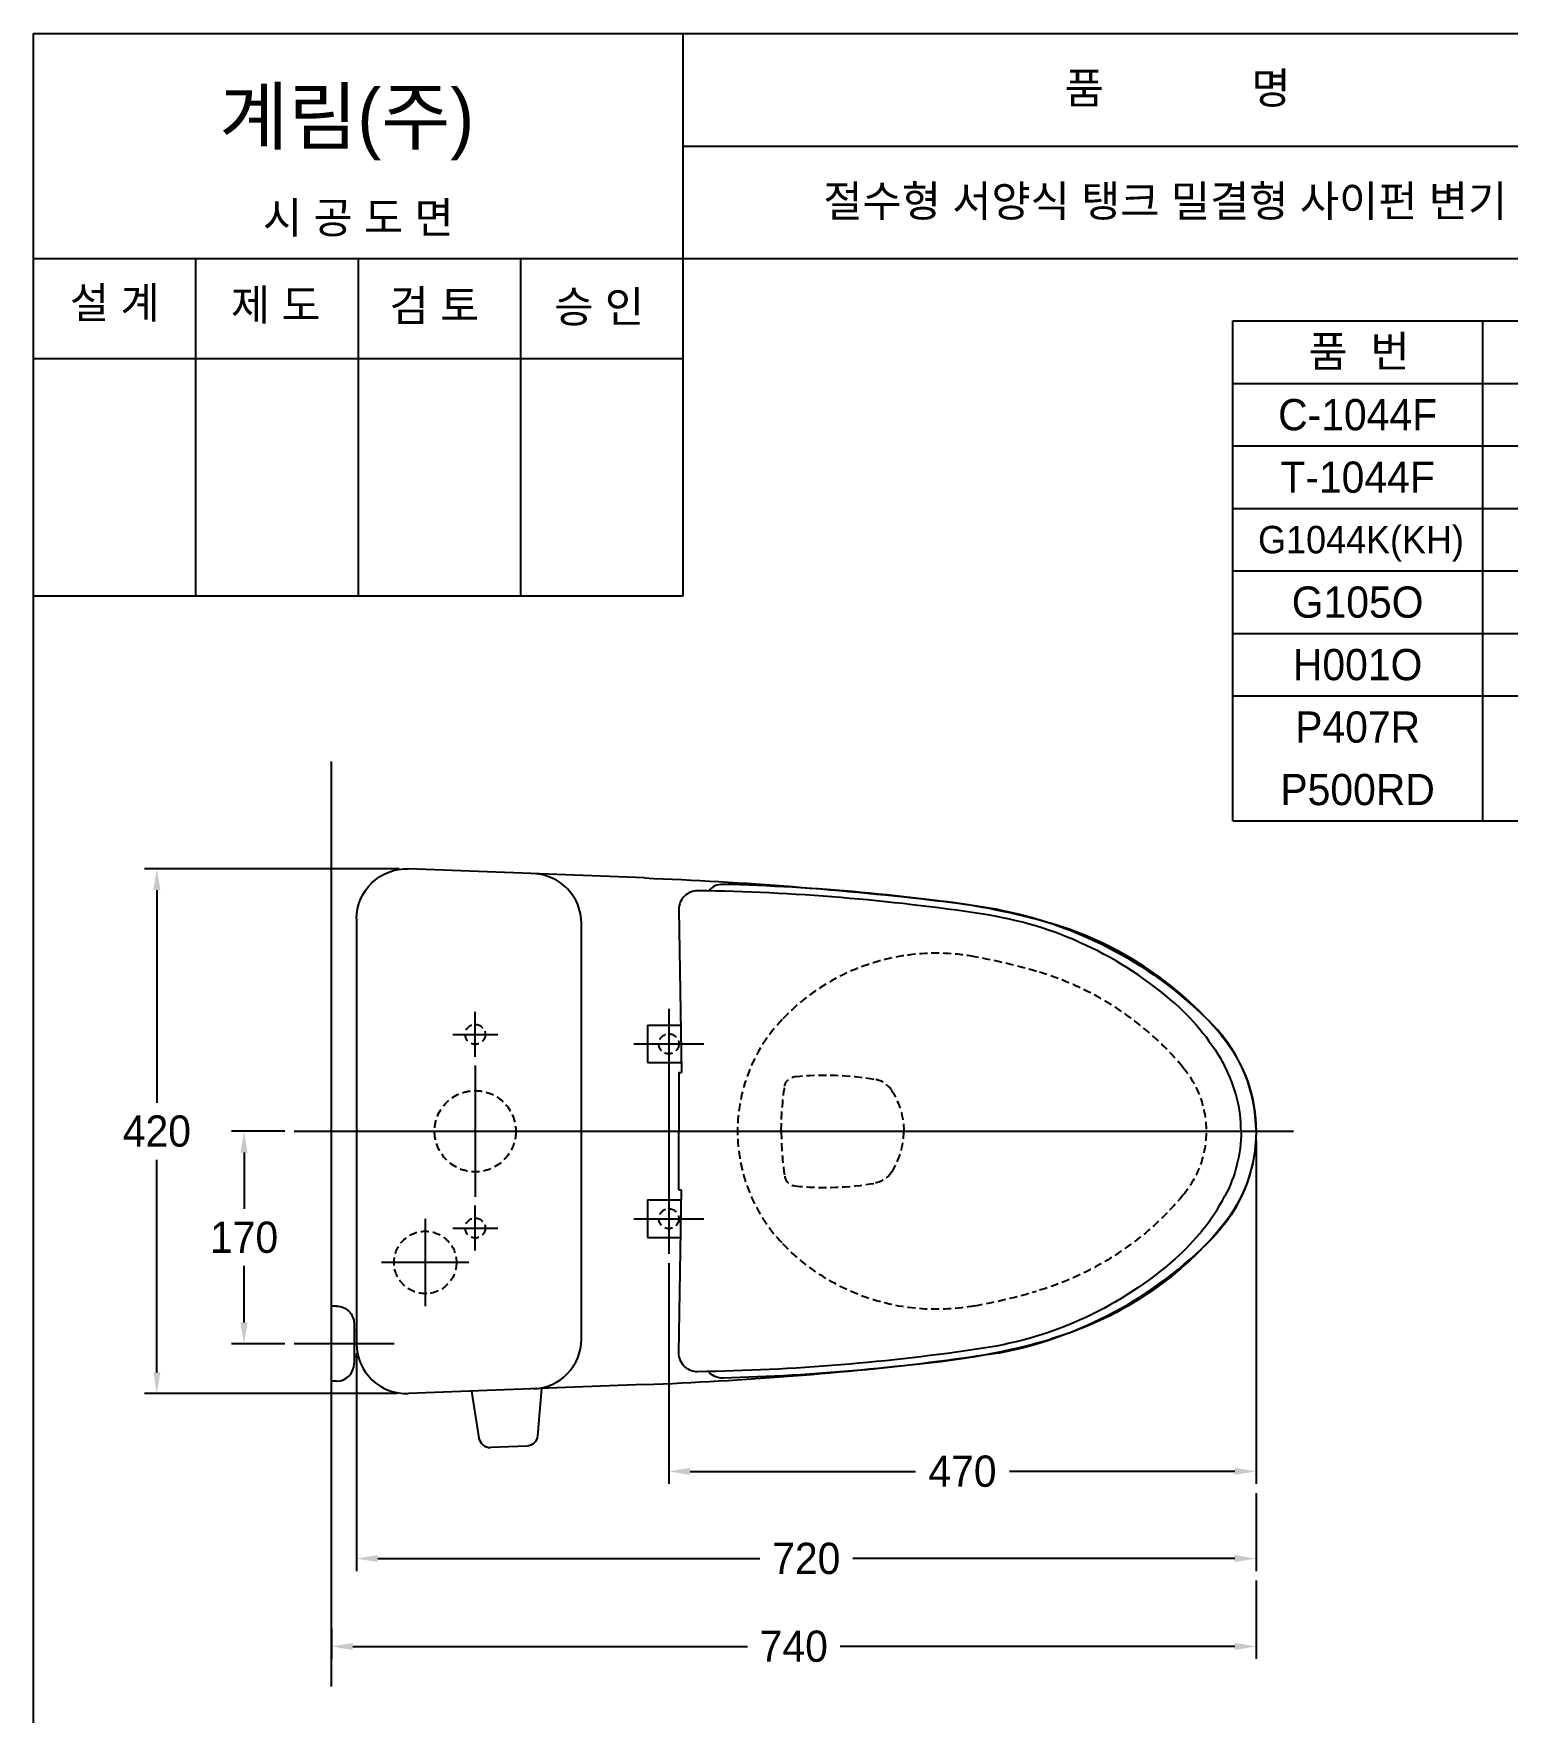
# Model space of a CAD drawing. Header units: millimetres. Extents: x 0 to 1800, y -67 to 2530.
# Drawn here: x 0 to 1180, y 1186 to 2530 of the extents above; entities that cross this region are included whole.
import ezdxf
from ezdxf.enums import TextEntityAlignment as Align
from ezdxf.lldxf.tags import DXFTag

# ---------------------------------------------------------------- set-up
doc = ezdxf.new("R2010")
doc.units = ezdxf.units.MM
doc.linetypes.add('DASHED2', pattern=[9.525, 6.35, -3.175])
for name, color, linetype in [('TEXT', 7, 'Continuous'), ('내부선 및 부속', 4, 'Continuous'), ('도각라인', 255, 'Continuous'), ('외형선', 3, 'Continuous'), ('점선', 6, 'DASHED2'), ('중심선', 1, 'DASHED'), ('치수선', 7, 'Continuous')]:
    doc.layers.add(name, color=color, linetype=linetype)
doc.styles.add('____', font='')
doc.styles.add('타이틀', font='H2GTRM.TTF', dxfattribs={"height": 25})
doc.styles.get('____').set_extended_font_data('굴림')
tags = doc.linetypes.add('DASHDOT', pattern=[70, 31, -13, 13, -13]).pattern_tags.tags
tags[10:11] = [DXFTag(74, 4), DXFTag(75, 0), DXFTag(340, '0'), DXFTag(46, 0.0), DXFTag(50, 0.0), DXFTag(44, 0.0), DXFTag(45, 0.0)]
tags[8:9] = [DXFTag(74, 4), DXFTag(75, 0), DXFTag(340, '0'), DXFTag(46, 0.0), DXFTag(50, 0.0), DXFTag(44, 0.0), DXFTag(45, 0.0)]
tags[6:7] = [DXFTag(74, 4), DXFTag(75, 0), DXFTag(340, '0'), DXFTag(46, 0.0), DXFTag(50, 0.0), DXFTag(44, 0.0), DXFTag(45, 0.0)]
tags[4:5] = [DXFTag(74, 4), DXFTag(75, 0), DXFTag(340, '0'), DXFTag(46, 0.0), DXFTag(50, 0.0), DXFTag(44, 0.0), DXFTag(45, 0.0)]
tags = doc.linetypes.add('DASHED', pattern=[25.72, 12.86, -12.86]).pattern_tags.tags
tags[6:7] = [DXFTag(74, 4), DXFTag(75, 0), DXFTag(340, '0'), DXFTag(46, 0.0), DXFTag(50, 0.0), DXFTag(44, 0.0), DXFTag(45, 0.0)]
tags[4:5] = [DXFTag(74, 4), DXFTag(75, 0), DXFTag(340, '0'), DXFTag(46, 0.0), DXFTag(50, 0.0), DXFTag(44, 0.0), DXFTag(45, 0.0)]
doc.dimstyles.new('MSADIM', dxfattribs={"dimtxt": 33, "dimasz": 17, "dimexe": 10, "dimexo": 7.5, "dimgap": 10, "dimtad": 0, "dimtih": 1, "dimtoh": 1, "dimdec": 0, "dimzin": 1, "dimdsep": 46, "dimtxsty": '____', "dimcen": 11.25, "dimadec": 0, "dimazin": 0, "dimtfac": 1, "dimtdec": 0, "dimtix": 1, "dimtmove": 0, "dimatfit": 3, "dimfxl": 1, "dimtolj": 1, "dimtzin": 1, "dimarcsym": 0})

# ---------------------------------------------------------------- blocks, each defined once
blk = doc.blocks.new('*D2')
at = {"layer": '치수선', "color": 0, "linetype": 'Continuous', "lineweight": -2, "transparency": 16777216}
for p, q in [((978.5, 1644), (978.5, 1369.3)), ((508.5, 1546), (508.5, 1369.3)), ((525.5, 1379.3), (705.9, 1379.3)), ((961.5, 1379.3), (781.2, 1379.3))]:
    blk.add_line(p, q, dxfattribs=at)
at = {"layer": '치수선', "color": 0, "linetype": 'Continuous', "transparency": 16777216}
for points in [[(525.5, 1382.1), (525.5, 1376.5), (508.5, 1379.3)], [(961.5, 1382.1), (961.5, 1376.5), (978.5, 1379.3)]]:
    blk.add_solid(points, dxfattribs=at)
at = {"layer": '치수선', "color": 0, "linetype": 'Continuous', "transparency": 16777216, "insert": (743.5, 1379.3), "char_height": 25, "attachment_point": 5, "style": '____'}
blk.add_mtext('\\A1;470', dxfattribs=at)
blk = doc.blocks.new('*D3')
at = {"layer": '치수선', "color": 0, "linetype": 'Continuous', "lineweight": -2, "transparency": 16777216}
for p, q in [((258.5, 1474), (258.5, 1299.5)), ((978.5, 1361.8), (978.5, 1299.5)), ((275.5, 1309.5), (581.4, 1309.5)), ((961.5, 1309.5), (655.7, 1309.5))]:
    blk.add_line(p, q, dxfattribs=at)
at = {"layer": '치수선', "color": 0, "linetype": 'Continuous', "transparency": 16777216}
for points in [[(275.5, 1312.4), (275.5, 1306.7), (258.5, 1309.5)], [(961.5, 1312.4), (961.5, 1306.7), (978.5, 1309.5)]]:
    blk.add_solid(points, dxfattribs=at)
at = {"layer": '치수선', "color": 0, "linetype": 'Continuous', "transparency": 16777216, "insert": (618.5, 1309.5), "char_height": 25, "attachment_point": 5, "style": '____'}
blk.add_mtext('\\A1;720', dxfattribs=at)
blk = doc.blocks.new('*D4')
at = {"layer": '치수선', "color": 0, "linetype": 'Continuous', "lineweight": -2, "transparency": 16777216}
for p, q in [((978.5, 1292), (978.5, 1229.2)), ((238.5, 1253.4), (238.5, 1229.2)), ((255.5, 1239.2), (571.4, 1239.2)), ((961.5, 1239.2), (645.7, 1239.2))]:
    blk.add_line(p, q, dxfattribs=at)
at = {"layer": '치수선', "color": 0, "linetype": 'Continuous', "transparency": 16777216}
for points in [[(255.5, 1242), (255.5, 1236.3), (238.5, 1239.2)], [(961.5, 1242), (961.5, 1236.3), (978.5, 1239.2)]]:
    blk.add_solid(points, dxfattribs=at)
at = {"layer": '치수선', "color": 0, "linetype": 'Continuous', "transparency": 16777216, "insert": (608.5, 1239.2), "char_height": 25, "attachment_point": 5, "style": '____'}
blk.add_mtext('\\A1;740', dxfattribs=at)
blk = doc.blocks.new('*D5')
at = {"layer": '치수선', "color": 0, "linetype": 'Continuous', "lineweight": -2, "transparency": 16777216}
for p, q in [((201, 1651.5), (158.5, 1651.5)), ((168.5, 1634.5), (168.5, 1589.4)), ((168.5, 1498.5), (168.5, 1543.7)), ((201, 1481.5), (158.5, 1481.5))]:
    blk.add_line(p, q, dxfattribs=at)
at = {"layer": '치수선', "color": 0, "linetype": 'Continuous', "transparency": 16777216}
for points in [[(165.6, 1634.5), (171.3, 1634.5), (168.5, 1651.5)], [(165.6, 1498.5), (171.3, 1498.5), (168.5, 1481.5)]]:
    blk.add_solid(points, dxfattribs=at)
at = {"layer": '치수선', "color": 0, "linetype": 'Continuous', "transparency": 16777216, "insert": (168.5, 1566.5), "char_height": 25, "attachment_point": 5, "style": '____'}
blk.add_mtext('\\A1;170', dxfattribs=at)
blk = doc.blocks.new('*D6')
at = {"layer": '치수선', "color": 0, "linetype": 'Continuous', "lineweight": -2, "transparency": 16777216}
for p, q in [((292.6, 1861.5), (88.7, 1861.5)), ((98.7, 1844.5), (98.7, 1674.3)), ((98.7, 1458.5), (98.7, 1628.7)), ((290.9, 1441.5), (88.7, 1441.5))]:
    blk.add_line(p, q, dxfattribs=at)
at = {"layer": '치수선', "color": 0, "linetype": 'Continuous', "transparency": 16777216}
for points in [[(95.8, 1844.5), (101.5, 1844.5), (98.7, 1861.5)], [(95.8, 1458.5), (101.5, 1458.5), (98.7, 1441.5)]]:
    blk.add_solid(points, dxfattribs=at)
at = {"layer": '치수선', "color": 0, "linetype": 'Continuous', "transparency": 16777216, "insert": (98.7, 1651.5), "char_height": 25, "attachment_point": 5, "style": '____'}
blk.add_mtext('\\A1;420', dxfattribs=at)

msp = doc.modelspace()

# ---------------------------------------------------------------- linework, layer by layer
at = {"layer": '내부선 및 부속', "linetype": 'Continuous'}
for p, q in [((516.5, 1828.8), (518.5, 1698.5)), ((491.5, 1736.5), (491.5, 1706.5)), ((491.5, 1736.5), (517.9, 1736.5)), ((491.5, 1706.5), (518.4, 1706.5)), ((516.5, 1698.5), (518.5, 1698.5)), ((516.5, 1698.5), (516.5, 1651.5)), ((516.5, 1604.5), (516.5, 1651.5)), ((516.5, 1604.5), (518.5, 1604.5)), ((516.5, 1474.2), (518.5, 1604.5)), ((491.5, 1596.5), (491.5, 1566.5)), ((491.5, 1596.5), (518.4, 1596.5)), ((491.5, 1566.5), (517.9, 1566.5)), ((242.5, 1511.5), (238.5, 1511.5)), ((256.5, 1497.5), (256.5, 1465.5)), ((258.5, 1491.8), (256.5, 1491.8)), ((259.9, 1471.3), (256.5, 1471.3)), ((242.5, 1451.5), (238.5, 1451.5)), ((350.4, 1443.5), (356.5, 1406)), ((406.5, 1445.6), (403.4, 1407.8)), ((394.8, 1399.6), (365.7, 1398.4))]:
    msp.add_line(p, q, dxfattribs=at)
at = {"layer": '내부선 및 부속', "linetype": 'Continuous', "flags": 128}
for points in [[(772.1, 1829, -0.153281), (943.8, 1736.7)], [(913.9, 1753.4, -0.089429), (953.6, 1703.3)], [(978.5, 1651.5, -0.195798), (943.8, 1566.3)], [(966.5, 1651.5, -0.12324), (953.6, 1599.7)], [(913.9, 1549.6, -0.144538), (760, 1477.8)], [(242.5, 1511.5, -0.414214), (256.5, 1497.5)], [(531.7, 1459, -0.418484), (516.5, 1474)], [(760, 1477.8, -0.033715), (531.7, 1459)], [(772.1, 1474, -0.032318), (551.9, 1453.9)], [(551.9, 1453.9, -0.225843), (540.1, 1459.2)], [(403.4, 1407.8, -0.379025), (394.8, 1399.6)]]:
    msp.add_lwpolyline(points, format="xyb", dxfattribs=at)
at = {"layer": '내부선 및 부속', "linetype": 'Continuous'}
for centre, radius, start, end in [((531.5, 1829), 15, 89.1659, 180), ((507, 144.2), 1700, 81.4419, 89.1659), ((551.5, 1834.1), 15, 88.4964, 139.4017), ((507, 137.7), 1712, 81.0921, 88.4964), ((715.3, 1528.6), 300, 48.5441, 81.4419), ((856.5, 1651.5), 122, 0, 44.3131), ((856.5, 1651.5), 110, 0, 28.1029), ((794.8, 1684.5), 180, 311.4559, 331.8971), ((710.9, 1793.6), 325.5, 280.8287, 315.6869), ((242.5, 1465.5), 14, 270, 360), ((365.4, 1407.4), 9, 189.1583, 272.19)]:
    msp.add_arc(centre, radius, start, end, dxfattribs=at)
at = {"layer": '도각라인', "color": 7}
for p, q in [((0, 2530), (1800, 2530)), ((0, 0), (0, 2530)), ((520, 2080), (520, 2530)), ((520, 2440), (1800, 2440)), ((0, 2350), (1800, 2350)), ((130, 2080), (130, 2350)), ((260, 2080), (260, 2350)), ((390, 2080), (390, 2350)), ((960, 2050), (960, 2300)), ((960, 2300), (1770, 2300)), ((1160, 2050), (1160, 2300)), ((0, 2270), (520, 2270)), ((960, 2250), (1770, 2250)), ((960, 2200), (1770, 2200)), ((960, 2150), (1770, 2150)), ((960, 2100), (1770, 2100)), ((0, 2080), (520, 2080)), ((960, 1900), (960, 2050)), ((960, 2050), (1770, 2050)), ((1160, 1900), (1160, 2050)), ((960, 2000), (1770, 2000)), ((960, 1900), (1770, 1900))]:
    msp.add_line(p, q, dxfattribs=at)
at = {"layer": '외형선', "linetype": 'Continuous'}
for p, q in [((238.5, 1207.1), (238.5, 1947.4)), ((489.1, 1854.2), (300.1, 1861.5)), ((258.5, 1821.5), (258.5, 1481.5)), ((438.5, 1485.1), (438.5, 1817.9)), ((489.1, 1448.8), (300.1, 1441.5))]:
    msp.add_line(p, q, dxfattribs=at)
at = {"layer": '외형선', "linetype": 'Continuous', "flags": 128}
for points in [[(258.5, 1821.5, -0.425478), (300.1, 1861.5)], [(489.1, 1854.2, -0.019831), (726.3, 1835.7)], [(950.7, 1728.3, -0.362125), (950.7, 1574.7)], [(950.7, 1574.7, -0.149206), (813.9, 1485.1)]]:
    msp.add_lwpolyline(points, format="xyb", dxfattribs=at)
at = {"layer": '외형선', "linetype": 'Continuous'}
for centre, radius, start, end in [((398.5, 1817.7), 40, 0, 87.8055), ((662.9, 1299.4), 540, 73.7584, 83.2611), ((735.6, 1549.1), 280, 39.8132, 73.7584), ((298.5, 1481.5), 40, 180, 272.1943), ((398.5, 1485.3), 40, 272.1945, 0), ((662.9, 2003.6), 540, 276.7389, 286.2416), ((374.2, 4446.6), 3000, 272.1944, 276.7389)]:
    msp.add_arc(centre, radius, start, end, dxfattribs=at)
at = {"layer": '점선', "flags": 128}
for points in [[(601.3, 1687.6, -0.340717), (609.2, 1695.2)], [(609.2, 1695.2, -0.070312), (673.5, 1693)], [(920, 1702.7, -0.362125), (920, 1600.3)], [(598.5, 1651.5, -0.037774), (601.3, 1687.6)], [(686.8, 1684.2, -0.145176), (696.5, 1651.5)], [(686.8, 1618.8, -0.207813), (673.5, 1610)], [(920, 1600.3, -0.149206), (802.7, 1523.5)], [(753.3, 1511.8, -0.253823), (599.1, 1562.1)]]:
    msp.add_lwpolyline(points, format="xyb", dxfattribs=at)
at = {"layer": '점선'}
for centre, radius in [((353.5, 1729), 8), ((508.5, 1721.5), 8), ((353.5, 1651.5), 32.5), ((508.5, 1581.5), 8), ((353.5, 1574), 8), ((313.5, 1546.5), 25)]:
    msp.add_circle(centre, radius, dxfattribs=at)
for centre, radius, start, end in [((722.6, 1624), 170, 79.5841, 136.5529), ((662.9, 1299.4), 500, 73.7584, 79.5841), ((735.6, 1549.1), 240, 39.8132, 73.7584), ((693.5, 1651.5), 130, 136.5529, 223.4471), ((670.1, 1673.3), 20, 33.0409, 79.9998), ((838.5, 1651.5), 240, 180, 188.653), ((636.5, 1651.5), 60, 326.9591, 0.0001), ((610.1, 1616.8), 9, 188.653, 263.9124), ((633.6, 1836.5), 230, 263.9124, 280.0002), ((662.9, 2003.6), 500, 280.4159, 286.2416)]:
    msp.add_arc(centre, radius, start, end, dxfattribs=at)
at = {"layer": '중심선', "linetype": 'DASHDOT'}
for p, q in [((353.5, 1711), (353.5, 1747)), ((508.5, 1749.5), (508.5, 1553.5)), ((335.5, 1729), (371.5, 1729)), ((480.5, 1721.5), (536.5, 1721.5)), ((353.5, 1704), (353.5, 1599)), ((208.5, 1651.5), (1008.5, 1651.5)), ((353.5, 1556), (353.5, 1592)), ((313.5, 1581.5), (313.5, 1511.5)), ((335.5, 1574), (371.5, 1574)), ((480.5, 1581.5), (536.5, 1581.5)), ((348.5, 1546.5), (278.5, 1546.5)), ((288.5, 1481.5), (208.5, 1481.5))]:
    msp.add_line(p, q, dxfattribs=at)

# ---------------------------------------------------------------- texts
at = {"layer": 'TEXT', "style": '타이틀'}
for s, height, p in [('품             명', 25, (915.7, 2486.4)), ('절수형 서양식 탱크 밀결형 사이펀 변기', 25, (905.8, 2396)), ('시 공 도 면', 25, (259.9, 2382.7)), ('설 계', 25, (65, 2314.6)), ('제 도', 25, (193.8, 2312.9)), ('검 토', 25, (320.8, 2312.3)), ('승 인', 25, (452.7, 2311.4)), ('품  번', 25, (1060.9, 2275.7)), ('C-1044F', 25, (1059.8, 2225)), ('T-1044F', 25, (1059.8, 2175)), ('G1044K(KH)', 22, (1062.5, 2125)), ('G105O', 25, (1059.8, 2075)), ('H001O', 25, (1059.8, 2025)), ('P407R', 25, (1059.8, 1975)), ('P500RD', 25, (1059.8, 1925))]:
    msp.add_text(s, height=height, dxfattribs=at).set_placement(p, align=Align.MIDDLE_CENTER)
msp.add_text('계림(주)', height=44, dxfattribs=at).set_placement((148.7, 2441.8))

# ---------------------------------------------------------------- dimensions: what is measured, and where the dimension line sits
at = {"layer": '치수선', "linetype": 'Continuous'}
for base, p1, p2, picture, middle in [((98.7, 1441.5), (300.1, 1861.5), (298.4, 1441.5), '*D6', (98.7, 1651.5)), ((168.5, 1481.5), (208.5, 1651.5), (208.5, 1481.5), '*D5', (168.5, 1566.5))]:
    dim = msp.add_linear_dim(base=base, p1=p1, p2=p2, angle=90, dimstyle='MSADIM', override={"dimtxt": 25}, dxfattribs=at)
    dim.commit()
    dim.dimension.update_dxf_attribs({"geometry": picture, "text_midpoint": middle, "dimtype": 160})
for base, p1, p2, picture, middle in [((978.5, 1379.3), (508.5, 1553.5), (978.5, 1651.5), '*D2', (743.5, 1379.3)), ((978.5, 1309.5), (258.5, 1481.5), (978.5, 1369.3), '*D3', (618.5, 1309.5))]:
    dim = msp.add_linear_dim(base=base, p1=p1, p2=p2, dimstyle='MSADIM', override={"dimtxt": 25}, dxfattribs=at)
    dim.commit()
    dim.dimension.update_dxf_attribs({"geometry": picture, "text_midpoint": middle, "dimtype": 160})
dim = msp.add_linear_dim(base=(238.5, 1239.2), p1=(978.5, 1299.5), p2=(238.5, 1260.9), dimstyle='MSADIM', override={"dimtxt": 25}, dxfattribs=at)
dim.commit()
dim.dimension.update_dxf_attribs({"geometry": '*D4', "text_midpoint": (608.5, 1239.2)})

doc.saveas('drawing.dxf')
